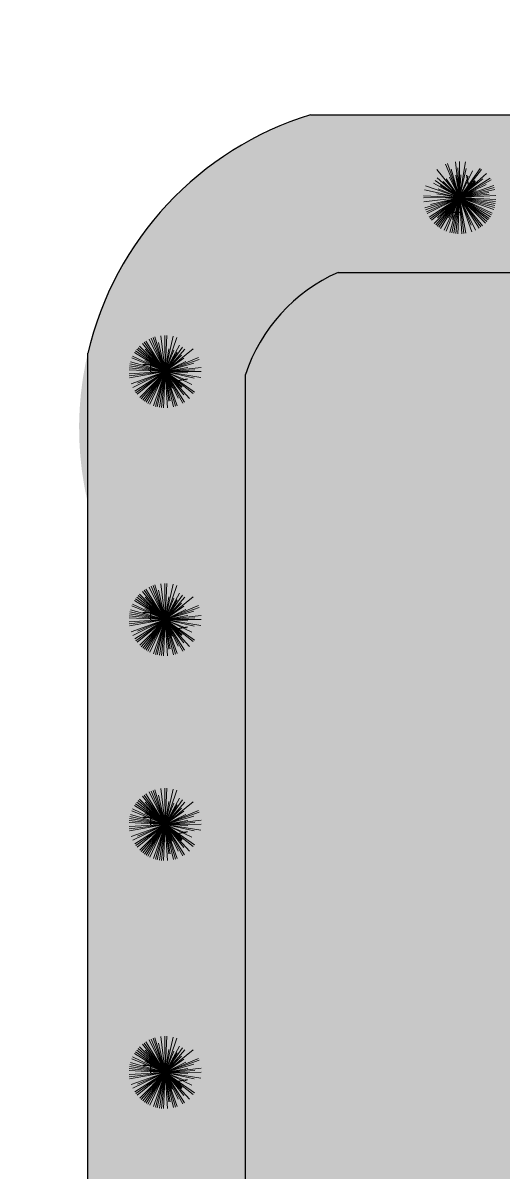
# Model space of a CAD drawing. Header units: millimetres. Extents: x -1544140 to 7445918, y -1294905 to 2019878.
# Drawn here: x 2058506 to 2059651, y 32585 to 35326 of the extents above; entities that cross this region are included whole.
import ezdxf

# ---------------------------------------------------------------- set-up
doc = ezdxf.new("R2010")
doc.units = ezdxf.units.MM
doc.header["$MEASUREMENT"] = 0
doc.layers.add('marc det', color=74, linetype='Continuous', lineweight=18)
picture_1 = doc.add_image_def('image5.png', size_in_pixel=(1482, 826))

msp = doc.modelspace()

# ---------------------------------------------------------------- hatches: boundary and pattern name
at = {"true_color": 0x8dc133, "transparency": 33554687}
h = msp.add_hatch(color=65, dxfattribs=at)
h.dxf.hatch_style = 1
h.paths.add_polyline_path([(2064396.9, 31146.3, -0.388077), (2063989.9, 30688), (2059494.4, 30688, -0.416277), (2058660.7, 31290.8), (2058660.7, 34182.4, -0.394381), (2059191.8, 35107.6), (2063657.3, 35107.6, -0.352206), (2064396.9, 34526.8)])
h.paths.add_polyline_path([(2059458.1, 31063.9, -0.417198), (2059036.6, 31325.5), (2059036.6, 34233.1, -0.386529), (2059257.8, 34731.7), (2063659.8, 34731.7, -0.326949), (2064021, 34476.3), (2064021, 31063.9)], flags=16)
at = {"true_color": 0xb8d93f, "transparency": 33554687}
h = msp.add_hatch(color=63, dxfattribs=at)
h.dxf.hatch_style = 1
h.paths.add_polyline_path([(2064021, 34476.3, 0.326949), (2063659.8, 34731.7), (2059257.8, 34731.7, 0.386529), (2059036.6, 34233.1), (2059036.6, 31325.5, 0.417198), (2059458.1, 31063.9), (2063962.2, 31063.9, 0.351898), (2064021, 31142.5)])

# ---------------------------------------------------------------- linework, layer by layer
at = {"color": 116, "lineweight": -2, "true_color": 0x136734}
for p, q in [((2059569.9, 34936), (2059565, 34963.6)), ((2058871.2, 34473.3), (2058898.8, 34478.1)), ((2058871.2, 33882.1), (2058898.8, 33887)), ((2058871.2, 33393.8), (2058898.8, 33398.6)), ((2058871.2, 32802.6), (2058898.8, 32807.5))]:
    msp.add_line(p, q, dxfattribs=at)
at = {"color": 116, "true_color": 0x136734}
for p, q in [((2059513.2, 34875.1), (2059549.8, 34875.1)), ((2059531.5, 34893.4), (2059531.5, 34856.8)), ((2058810.3, 34529.9), (2058810.3, 34493.3)), ((2058828.6, 34511.6), (2058792.1, 34511.6)), ((2058828.6, 33920.5), (2058792.1, 33920.5)), ((2058810.3, 33938.7), (2058810.3, 33902.2)), ((2058810.3, 33450.4), (2058810.3, 33413.8)), ((2058828.6, 33432.1), (2058792.1, 33432.1)), ((2058810.3, 32859.2), (2058810.3, 32822.7)), ((2058828.6, 32841), (2058792.1, 32841))]:
    msp.add_line(p, q, dxfattribs=at)
for points in [[(2059191.8, 35107.6), (2063674.6, 35107.6)], [(2059257.8, 34731.7), (2063674.6, 34731.7)], [(2058660.7, 31290.8), (2058660.7, 34539.1)], [(2059036.6, 31325.5), (2059036.6, 34488.4)]]:
    msp.add_lwpolyline(points)
for radius, start, end in [(781.4, 107.0974, 166.8092), (405.5, 113.8167, 161.6515)]:
    msp.add_arc((2059421.5, 34360.7), radius, start, end)
at = {"layer": 'marc det', "color": 116, "true_color": 0x136734}
for p, q in [((2059547.8, 34910.1), (2059514.3, 34989.6)), ((2059547.8, 34910.1), (2059518.8, 34991.3)), ((2059547.8, 34910.1), (2059537.6, 34995.7)), ((2059547.8, 34910.1), (2059547.3, 34996.3)), ((2059547.8, 34910.1), (2059561.7, 34995.2)), ((2059547.8, 34910.1), (2059493.7, 34977.2)), ((2059547.8, 34910.1), (2059494.3, 34957.3)), ((2059547.8, 34910.1), (2059523.8, 34959.2)), ((2059547.8, 34910.1), (2059527.7, 34978.3)), ((2059547.8, 34910.1), (2059538.4, 34963.8)), ((2059547.8, 34910.1), (2059543.4, 34980.9)), ((2059547, 34909.2), (2059596.5, 34979.8)), ((2059596.5, 34979.8), (2059547, 34909.2)), ((2059547, 34909.2), (2059600.3, 34976.9)), ((2059547.8, 34910.1), (2059563.2, 34979.3)), ((2059547.8, 34910.1), (2059578.2, 34974.1)), ((2059547.8, 34910.1), (2059611.8, 34967.9)), ((2059547.8, 34910.1), (2059550.5, 34964.5)), ((2059547.8, 34910.1), (2059568.3, 34960.4)), ((2059547.8, 34910.1), (2059620.5, 34956.4)), ((2059547.8, 34910.1), (2059463.6, 34928.8)), ((2059547.8, 34910.1), (2059466.3, 34938.1)), ((2059547.8, 34910.1), (2059485.1, 34944.3)), ((2059547.8, 34910.1), (2059489.3, 34951.1)), ((2059489.3, 34951.1), (2059547.8, 34910.1)), ((2059547.8, 34910.1), (2059496.9, 34930.9)), ((2059547.8, 34910.1), (2059501.1, 34939.1)), ((2059547.8, 34910.1), (2059508.8, 34948.6)), ((2059547.8, 34910.1), (2059515.9, 34954.6)), ((2059547.8, 34910.1), (2059602.9, 34954.6)), ((2059547.8, 34910.1), (2059623, 34952.3)), ((2059547.8, 34910.1), (2059583.7, 34950.8)), ((2059547.8, 34910.1), (2059586, 34948.7)), ((2059547.8, 34910.1), (2059611.4, 34941.2)), ((2059547.8, 34910.1), (2059629, 34939.1)), ((2059547.8, 34910.1), (2059630.5, 34934.5)), ((2059547.8, 34910.1), (2059631.7, 34929.8)), ((2059547.8, 34910.1), (2059461.6, 34909.6)), ((2059547.8, 34910.1), (2059461.7, 34914.4)), ((2059547.8, 34910.1), (2059462.2, 34899.9)), ((2059547.8, 34910.1), (2059465.1, 34885.7)), ((2059547.8, 34910.1), (2059466.6, 34881.1)), ((2059547.8, 34910.1), (2059468.4, 34876.6)), ((2059547.8, 34910.1), (2059470.4, 34872.2)), ((2059547.8, 34910.1), (2059475.1, 34863.8)), ((2059547.8, 34910.1), (2059477.8, 34859.8)), ((2059547.8, 34910.1), (2059478, 34893.7)), ((2059547.8, 34910.1), (2059480.7, 34856)), ((2059547.8, 34910.1), (2059487.2, 34848.8)), ((2059547.8, 34910.1), (2059490.7, 34845.5)), ((2059547.8, 34910.1), (2059493.4, 34919)), ((2059547.8, 34910.1), (2059494.5, 34842.4)), ((2059547.8, 34910.1), (2059494.6, 34862)), ((2059498.3, 34839.5), (2059547.8, 34910.1)), ((2059547.8, 34910.1), (2059498.3, 34839.5)), ((2059547.8, 34910.1), (2059502.4, 34836.8)), ((2059547.8, 34910.1), (2059510.9, 34832.2)), ((2059547.8, 34910.1), (2059515.3, 34830.3)), ((2059547.8, 34910.1), (2059521.4, 34861.6)), ((2059547.8, 34910.1), (2059524.4, 34827.1)), ((2059547.8, 34910.1), (2059529.1, 34825.9)), ((2059547.8, 34910.1), (2059533.9, 34825)), ((2059547.8, 34910.1), (2059538.7, 34824.4)), ((2059547.8, 34910.1), (2059543.5, 34824)), ((2059547.8, 34910.1), (2059587.5, 34926.8)), ((2059547.8, 34910.1), (2059617.6, 34922.4)), ((2059547.8, 34910.1), (2059618.2, 34918.5)), ((2059547.8, 34910.1), (2059633.9, 34915.5)), ((2059547.8, 34910.1), (2059633.9, 34905.8)), ((2059547.8, 34910.1), (2059576.8, 34828.9)), ((2059547.8, 34910.1), (2059558, 34824.5)), ((2059547.8, 34910.1), (2059562.8, 34825.2)), ((2059547.8, 34910.1), (2059553.2, 34824.1)), ((2059547.8, 34910.1), (2059575.5, 34844.3)), ((2059547.8, 34910.1), (2059585.7, 34832.7)), ((2059547.8, 34910.1), (2059594.1, 34837.4)), ((2059547.8, 34910.1), (2059598.1, 34840.1)), ((2059547.8, 34910.1), (2059602, 34843)), ((2059547.8, 34910.1), (2059609.1, 34849.5)), ((2059547.8, 34910.1), (2059612.4, 34853)), ((2059547.8, 34910.1), (2059615.5, 34856.8)), ((2059618.4, 34860.6), (2059547.8, 34910.1)), ((2059547.8, 34910.1), (2059621.1, 34864.7)), ((2059547.8, 34910.1), (2059623.5, 34868.9)), ((2059547.8, 34910.1), (2059625.7, 34873.2)), ((2059547.8, 34910.1), (2059632, 34891.4)), ((2059547.8, 34910.1), (2059632.9, 34896.2)), ((2059547.8, 34910.1), (2059633.5, 34901)), ((2059547.8, 34910.1), (2059629.4, 34882.1)), ((2059547.8, 34910.1), (2059630.8, 34886.7)), ((2058845.3, 34495.3), (2058807.5, 34572.8)), ((2058845.3, 34495.3), (2058811.9, 34574.8)), ((2058845.3, 34495.3), (2058816.4, 34576.5)), ((2058845.3, 34495.3), (2058821, 34578)), ((2058845.3, 34495.3), (2058835.2, 34580.9)), ((2058845.3, 34495.3), (2058844.8, 34581.5)), ((2058845.3, 34495.3), (2058849.6, 34581.4)), ((2058845.3, 34495.3), (2058864, 34579.5)), ((2058845.3, 34495.3), (2058873.3, 34576.9)), ((2058774.7, 34544.8), (2058845.3, 34495.3)), ((2058845.3, 34495.3), (2058774.7, 34544.8)), ((2058845.3, 34495.3), (2058777.6, 34548.7)), ((2058845.3, 34495.3), (2058780.7, 34552.4)), ((2058845.3, 34495.3), (2058784, 34555.9)), ((2058845.3, 34495.3), (2058791.2, 34562.4)), ((2058845.3, 34495.3), (2058795, 34565.3)), ((2058845.3, 34495.3), (2058797.2, 34548.6)), ((2058845.3, 34495.3), (2058799, 34568.1)), ((2058845.3, 34495.3), (2058829, 34565.1)), ((2058845.3, 34495.3), (2058879.5, 34558.1)), ((2058845.3, 34495.3), (2058886.3, 34553.8)), ((2058886.3, 34553.8), (2058845.3, 34495.3)), ((2058845.3, 34495.3), (2058854.2, 34549.7)), ((2058845.3, 34495.3), (2058912.4, 34549.5)), ((2058845.3, 34495.3), (2058892.5, 34548.8)), ((2058845.3, 34495.3), (2058866.1, 34546.3)), ((2058845.3, 34495.3), (2058762.3, 34518.7)), ((2058845.3, 34495.3), (2058765.5, 34527.8)), ((2058845.3, 34495.3), (2058767.4, 34532.3)), ((2058845.3, 34495.3), (2058772.1, 34540.8)), ((2058845.3, 34495.3), (2058796.8, 34521.8)), ((2058845.3, 34495.3), (2058874.3, 34542)), ((2058845.3, 34495.3), (2058883.9, 34534.3)), ((2058845.3, 34495.3), (2058924.8, 34528.8)), ((2058845.3, 34495.3), (2058889.8, 34527.3)), ((2058845.3, 34495.3), (2058926.5, 34524.3)), ((2058845.3, 34495.3), (2058894.4, 34519.3)), ((2058845.3, 34495.3), (2058759.2, 34499.7)), ((2058845.3, 34495.3), (2058759.3, 34490)), ((2058845.3, 34495.3), (2058759.6, 34504.5)), ((2058845.3, 34495.3), (2058759.7, 34485.2)), ((2058845.3, 34495.3), (2058760.2, 34509.3)), ((2058845.3, 34495.3), (2058760.4, 34480.4)), ((2058845.3, 34495.3), (2058761.2, 34514)), ((2058845.3, 34495.3), (2058764.1, 34466.4)), ((2058845.3, 34495.3), (2058767.9, 34457.5)), ((2058845.3, 34495.3), (2058772.6, 34449)), ((2058845.3, 34495.3), (2058775.3, 34445)), ((2058845.3, 34495.3), (2058778.2, 34441.2)), ((2058845.3, 34495.3), (2058779.5, 34467.6)), ((2058845.3, 34495.3), (2058784.7, 34434)), ((2058845.3, 34495.3), (2058788.3, 34430.7)), ((2058845.3, 34495.3), (2058792, 34427.6)), ((2058795.9, 34424.7), (2058845.3, 34495.3)), ((2058845.3, 34495.3), (2058799.9, 34422.1)), ((2058845.3, 34495.3), (2058804.1, 34419.6)), ((2058845.3, 34495.3), (2058808.4, 34417.4)), ((2058845.3, 34495.3), (2058817.3, 34413.8)), ((2058845.3, 34495.3), (2058822, 34412.3)), ((2058845.3, 34495.3), (2058826.6, 34411.2)), ((2058845.3, 34495.3), (2058831.4, 34410.3)), ((2058845.3, 34495.3), (2058836.2, 34409.6)), ((2058845.3, 34495.3), (2058841, 34409.2)), ((2058844.4, 34496.2), (2058915, 34446.7)), ((2058844.4, 34496.2), (2058912.1, 34442.8)), ((2058915, 34446.7), (2058844.4, 34496.2)), ((2058845.3, 34495.3), (2058913.5, 34515.4)), ((2058845.3, 34495.3), (2058930.9, 34505.5)), ((2058845.3, 34495.3), (2058899, 34504.8)), ((2058845.3, 34495.3), (2058916.1, 34499.7)), ((2058845.3, 34495.3), (2058931.5, 34495.8)), ((2058845.3, 34495.3), (2058853.7, 34425)), ((2058845.3, 34495.3), (2058850.7, 34409.3)), ((2058845.3, 34495.3), (2058857.6, 34425.6)), ((2058845.3, 34495.3), (2058874.3, 34414.1)), ((2058845.3, 34495.3), (2058869.7, 34412.6)), ((2058845.3, 34495.3), (2058865, 34411.4)), ((2058845.3, 34495.3), (2058887.5, 34420.1)), ((2058845.3, 34495.3), (2058876.4, 34431.7)), ((2058845.3, 34495.3), (2058891.6, 34422.6)), ((2058845.3, 34495.3), (2058899.7, 34492.6)), ((2058845.3, 34495.3), (2058930.4, 34481.4)), ((2058845.3, 34495.3), (2058914.5, 34480)), ((2058845.3, 34495.3), (2058895.6, 34474.8)), ((2058845.3, 34495.3), (2058862.1, 34455.6)), ((2058845.3, 34495.3), (2058883.9, 34457.2)), ((2058845.3, 34495.3), (2058886, 34459.4)), ((2058845.3, 34495.3), (2058909.3, 34465)), ((2058845.3, 34495.3), (2058889.8, 34440.3)), ((2058845.3, 34495.3), (2058903.2, 34431.4)), ((2058845.3, 33904.2), (2058791.2, 33971.3)), ((2058845.3, 33904.2), (2058795, 33974.2)), ((2058845.3, 33904.2), (2058799, 33976.9)), ((2058845.3, 33904.2), (2058807.5, 33981.6)), ((2058845.3, 33904.2), (2058811.9, 33983.6)), ((2058845.3, 33904.2), (2058816.4, 33985.4)), ((2058845.3, 33904.2), (2058821, 33986.9)), ((2058845.3, 33904.2), (2058829, 33974)), ((2058845.3, 33904.2), (2058835.2, 33989.8)), ((2058845.3, 33904.2), (2058844.8, 33990.4)), ((2058845.3, 33904.2), (2058849.6, 33990.3)), ((2058845.3, 33904.2), (2058864, 33988.3)), ((2058845.3, 33904.2), (2058873.3, 33985.7)), ((2058845.3, 33904.2), (2058767.4, 33941.1)), ((2058845.3, 33904.2), (2058772.1, 33949.6)), ((2058774.7, 33953.6), (2058845.3, 33904.2)), ((2058845.3, 33904.2), (2058774.7, 33953.6)), ((2058845.3, 33904.2), (2058777.6, 33957.5)), ((2058845.3, 33904.2), (2058780.7, 33961.2)), ((2058845.3, 33904.2), (2058784, 33964.8)), ((2058845.3, 33904.2), (2058797.2, 33957.4)), ((2058845.3, 33904.2), (2058879.5, 33966.9)), ((2058845.3, 33904.2), (2058886.3, 33962.6)), ((2058886.3, 33962.6), (2058845.3, 33904.2)), ((2058845.3, 33904.2), (2058854.2, 33958.5)), ((2058845.3, 33904.2), (2058912.4, 33958.3)), ((2058845.3, 33904.2), (2058892.5, 33957.6)), ((2058845.3, 33904.2), (2058866.1, 33955.1)), ((2058845.3, 33904.2), (2058874.3, 33950.9)), ((2058845.3, 33904.2), (2058883.9, 33943.2)), ((2058845.3, 33904.2), (2058759.6, 33913.3)), ((2058845.3, 33904.2), (2058760.2, 33918.1)), ((2058845.3, 33904.2), (2058761.2, 33922.9)), ((2058845.3, 33904.2), (2058762.3, 33927.5)), ((2058845.3, 33904.2), (2058765.5, 33936.7)), ((2058845.3, 33904.2), (2058796.8, 33930.6)), ((2058845.3, 33904.2), (2058924.8, 33937.6)), ((2058845.3, 33904.2), (2058889.8, 33936.1)), ((2058845.3, 33904.2), (2058926.5, 33933.1)), ((2058845.3, 33904.2), (2058894.4, 33928.2)), ((2058845.3, 33904.2), (2058913.5, 33924.2)), ((2058845.3, 33904.2), (2058930.9, 33914.3)), ((2058845.3, 33904.2), (2058899, 33913.6)), ((2058845.3, 33904.2), (2058759.2, 33908.5)), ((2058845.3, 33904.2), (2058759.3, 33898.8)), ((2058845.3, 33904.2), (2058759.7, 33894)), ((2058845.3, 33904.2), (2058760.4, 33889.2)), ((2058845.3, 33904.2), (2058764.1, 33875.2)), ((2058845.3, 33904.2), (2058767.9, 33866.3)), ((2058845.3, 33904.2), (2058772.6, 33857.9)), ((2058845.3, 33904.2), (2058775.3, 33853.9)), ((2058845.3, 33904.2), (2058778.2, 33850)), ((2058845.3, 33904.2), (2058779.5, 33876.4)), ((2058845.3, 33904.2), (2058784.7, 33842.8)), ((2058845.3, 33904.2), (2058788.3, 33839.5)), ((2058845.3, 33904.2), (2058792, 33836.4)), ((2058795.9, 33833.6), (2058845.3, 33904.2)), ((2058845.3, 33904.2), (2058799.9, 33830.9)), ((2058845.3, 33904.2), (2058804.1, 33828.5)), ((2058845.3, 33904.2), (2058808.4, 33826.3)), ((2058845.3, 33904.2), (2058817.3, 33822.6)), ((2058845.3, 33904.2), (2058822, 33821.2)), ((2058845.3, 33904.2), (2058826.6, 33820)), ((2058845.3, 33904.2), (2058831.4, 33819.1)), ((2058845.3, 33904.2), (2058836.2, 33818.4)), ((2058845.3, 33904.2), (2058841, 33818.1)), ((2058844.4, 33905), (2058915, 33855.5)), ((2058844.4, 33905), (2058912.1, 33851.6)), ((2058915, 33855.5), (2058844.4, 33905)), ((2058845.3, 33904.2), (2058916.1, 33908.6)), ((2058845.3, 33904.2), (2058931.5, 33904.7)), ((2058845.3, 33904.2), (2058853.7, 33833.8)), ((2058845.3, 33904.2), (2058850.7, 33818.1)), ((2058845.3, 33904.2), (2058857.6, 33834.4)), ((2058845.3, 33904.2), (2058874.3, 33823)), ((2058845.3, 33904.2), (2058869.7, 33821.5)), ((2058845.3, 33904.2), (2058865, 33820.2)), ((2058845.3, 33904.2), (2058887.5, 33829)), ((2058845.3, 33904.2), (2058876.4, 33840.6)), ((2058845.3, 33904.2), (2058891.6, 33831.4)), ((2058845.3, 33904.2), (2058899.7, 33901.4)), ((2058845.3, 33904.2), (2058930.4, 33890.2)), ((2058845.3, 33904.2), (2058914.5, 33888.8)), ((2058845.3, 33904.2), (2058895.6, 33883.7)), ((2058845.3, 33904.2), (2058862.1, 33864.4)), ((2058845.3, 33904.2), (2058883.9, 33866)), ((2058845.3, 33904.2), (2058886, 33868.2)), ((2058845.3, 33904.2), (2058909.3, 33873.8)), ((2058845.3, 33904.2), (2058889.8, 33849.1)), ((2058845.3, 33904.2), (2058903.2, 33840.2)), ((2058845.3, 33415.8), (2058844.8, 33502)), ((2058845.3, 33415.8), (2058849.6, 33501.9)), ((2058845.3, 33415.8), (2058784, 33476.4)), ((2058845.3, 33415.8), (2058791.2, 33482.9)), ((2058845.3, 33415.8), (2058795, 33485.8)), ((2058845.3, 33415.8), (2058799, 33488.6)), ((2058845.3, 33415.8), (2058807.5, 33493.3)), ((2058845.3, 33415.8), (2058811.9, 33495.3)), ((2058845.3, 33415.8), (2058816.4, 33497)), ((2058845.3, 33415.8), (2058821, 33498.5)), ((2058845.3, 33415.8), (2058829, 33485.6)), ((2058845.3, 33415.8), (2058835.2, 33501.4)), ((2058845.3, 33415.8), (2058864, 33500)), ((2058845.3, 33415.8), (2058873.3, 33497.4)), ((2058845.3, 33415.8), (2058879.5, 33478.6)), ((2058845.3, 33415.8), (2058765.5, 33448.3)), ((2058845.3, 33415.8), (2058767.4, 33452.8)), ((2058845.3, 33415.8), (2058772.1, 33461.3)), ((2058774.7, 33465.3), (2058845.3, 33415.8)), ((2058845.3, 33415.8), (2058774.7, 33465.3)), ((2058845.3, 33415.8), (2058777.6, 33469.2)), ((2058845.3, 33415.8), (2058780.7, 33472.9)), ((2058845.3, 33415.8), (2058797.2, 33469.1)), ((2058845.3, 33415.8), (2058886.3, 33474.3)), ((2058886.3, 33474.3), (2058845.3, 33415.8)), ((2058845.3, 33415.8), (2058854.2, 33470.2)), ((2058845.3, 33415.8), (2058912.4, 33470)), ((2058845.3, 33415.8), (2058892.5, 33469.3)), ((2058845.3, 33415.8), (2058866.1, 33466.8)), ((2058845.3, 33415.8), (2058874.3, 33462.5)), ((2058845.3, 33415.8), (2058883.9, 33454.8)), ((2058845.3, 33415.8), (2058924.8, 33449.3)), ((2058845.3, 33415.8), (2058889.8, 33447.8)), ((2058845.3, 33415.8), (2058759.2, 33420.1)), ((2058845.3, 33415.8), (2058759.6, 33425)), ((2058845.3, 33415.8), (2058760.2, 33429.8)), ((2058845.3, 33415.8), (2058761.2, 33434.5)), ((2058845.3, 33415.8), (2058762.3, 33439.2)), ((2058845.3, 33415.8), (2058796.8, 33442.3)), ((2058845.3, 33415.8), (2058926.5, 33444.8)), ((2058845.3, 33415.8), (2058894.4, 33439.8)), ((2058845.3, 33415.8), (2058913.5, 33435.9)), ((2058845.3, 33415.8), (2058930.9, 33426)), ((2058845.3, 33415.8), (2058899, 33425.3)), ((2058845.3, 33415.8), (2058916.1, 33420.2)), ((2058845.3, 33415.8), (2058759.3, 33410.5)), ((2058845.3, 33415.8), (2058759.7, 33405.7)), ((2058845.3, 33415.8), (2058760.4, 33400.9)), ((2058845.3, 33415.8), (2058764.1, 33386.9)), ((2058845.3, 33415.8), (2058767.9, 33378)), ((2058845.3, 33415.8), (2058772.6, 33369.5)), ((2058845.3, 33415.8), (2058775.3, 33365.5)), ((2058845.3, 33415.8), (2058778.2, 33361.7)), ((2058845.3, 33415.8), (2058779.5, 33388.1)), ((2058845.3, 33415.8), (2058784.7, 33354.5)), ((2058845.3, 33415.8), (2058788.3, 33351.2)), ((2058845.3, 33415.8), (2058792, 33348.1)), ((2058795.9, 33345.2), (2058845.3, 33415.8)), ((2058845.3, 33415.8), (2058799.9, 33342.6)), ((2058845.3, 33415.8), (2058804.1, 33340.1)), ((2058845.3, 33415.8), (2058808.4, 33337.9)), ((2058845.3, 33415.8), (2058817.3, 33334.3)), ((2058845.3, 33415.8), (2058822, 33332.8)), ((2058845.3, 33415.8), (2058826.6, 33331.7)), ((2058845.3, 33415.8), (2058831.4, 33330.7)), ((2058845.3, 33415.8), (2058836.2, 33330.1)), ((2058845.3, 33415.8), (2058841, 33329.7)), ((2058844.4, 33416.6), (2058915, 33367.2)), ((2058844.4, 33416.6), (2058912.1, 33363.3)), ((2058915, 33367.2), (2058844.4, 33416.6)), ((2058845.3, 33415.8), (2058931.5, 33416.3)), ((2058845.3, 33415.8), (2058853.7, 33345.5)), ((2058845.3, 33415.8), (2058850.7, 33329.8)), ((2058845.3, 33415.8), (2058857.6, 33346.1)), ((2058845.3, 33415.8), (2058874.3, 33334.6)), ((2058845.3, 33415.8), (2058869.7, 33333.1)), ((2058845.3, 33415.8), (2058865, 33331.9)), ((2058845.3, 33415.8), (2058887.5, 33340.6)), ((2058845.3, 33415.8), (2058876.4, 33352.2)), ((2058845.3, 33415.8), (2058891.6, 33343.1)), ((2058845.3, 33415.8), (2058899.7, 33413.1)), ((2058845.3, 33415.8), (2058930.4, 33401.9)), ((2058845.3, 33415.8), (2058914.5, 33400.5)), ((2058845.3, 33415.8), (2058895.6, 33395.3)), ((2058845.3, 33415.8), (2058862.1, 33376.1)), ((2058845.3, 33415.8), (2058883.9, 33377.7)), ((2058845.3, 33415.8), (2058886, 33379.9)), ((2058845.3, 33415.8), (2058909.3, 33385.5)), ((2058845.3, 33415.8), (2058889.8, 33360.8)), ((2058845.3, 33415.8), (2058903.2, 33351.9)), ((2058845.3, 32824.7), (2058807.5, 32902.1)), ((2058845.3, 32824.7), (2058811.9, 32904.1)), ((2058845.3, 32824.7), (2058816.4, 32905.9)), ((2058845.3, 32824.7), (2058821, 32907.4)), ((2058845.3, 32824.7), (2058835.2, 32910.3)), ((2058845.3, 32824.7), (2058844.8, 32910.9)), ((2058845.3, 32824.7), (2058849.6, 32910.8)), ((2058845.3, 32824.7), (2058864, 32908.8)), ((2058845.3, 32824.7), (2058873.3, 32906.2)), ((2058774.7, 32874.1), (2058845.3, 32824.7)), ((2058845.3, 32824.7), (2058774.7, 32874.1)), ((2058845.3, 32824.7), (2058777.6, 32878)), ((2058845.3, 32824.7), (2058780.7, 32881.7)), ((2058845.3, 32824.7), (2058784, 32885.3)), ((2058845.3, 32824.7), (2058791.2, 32891.8)), ((2058845.3, 32824.7), (2058795, 32894.7)), ((2058845.3, 32824.7), (2058797.2, 32877.9)), ((2058845.3, 32824.7), (2058799, 32897.4)), ((2058845.3, 32824.7), (2058829, 32894.5)), ((2058845.3, 32824.7), (2058879.5, 32887.4)), ((2058845.3, 32824.7), (2058886.3, 32883.1)), ((2058886.3, 32883.1), (2058845.3, 32824.7)), ((2058845.3, 32824.7), (2058854.2, 32879)), ((2058845.3, 32824.7), (2058912.4, 32878.8)), ((2058845.3, 32824.7), (2058892.5, 32878.1)), ((2058845.3, 32824.7), (2058866.1, 32875.6)), ((2058845.3, 32824.7), (2058874.3, 32871.3)), ((2058845.3, 32824.7), (2058762.3, 32848)), ((2058845.3, 32824.7), (2058765.5, 32857.2)), ((2058845.3, 32824.7), (2058767.4, 32861.6)), ((2058845.3, 32824.7), (2058772.1, 32870.1)), ((2058845.3, 32824.7), (2058796.8, 32851.1)), ((2058845.3, 32824.7), (2058883.9, 32863.7)), ((2058845.3, 32824.7), (2058924.8, 32858.1)), ((2058845.3, 32824.7), (2058889.8, 32856.6)), ((2058845.3, 32824.7), (2058926.5, 32853.6)), ((2058845.3, 32824.7), (2058894.4, 32848.7)), ((2058845.3, 32824.7), (2058913.5, 32844.7)), ((2058845.3, 32824.7), (2058759.2, 32829)), ((2058845.3, 32824.7), (2058759.3, 32819.3)), ((2058845.3, 32824.7), (2058759.6, 32833.8)), ((2058845.3, 32824.7), (2058759.7, 32814.5)), ((2058845.3, 32824.7), (2058760.2, 32838.6)), ((2058845.3, 32824.7), (2058760.4, 32809.7)), ((2058845.3, 32824.7), (2058761.2, 32843.4)), ((2058845.3, 32824.7), (2058764.1, 32795.7)), ((2058845.3, 32824.7), (2058767.9, 32786.8)), ((2058845.3, 32824.7), (2058772.6, 32778.4)), ((2058845.3, 32824.7), (2058775.3, 32774.4)), ((2058845.3, 32824.7), (2058778.2, 32770.5)), ((2058845.3, 32824.7), (2058779.5, 32796.9)), ((2058845.3, 32824.7), (2058784.7, 32763.3)), ((2058845.3, 32824.7), (2058788.3, 32760)), ((2058845.3, 32824.7), (2058792, 32756.9)), ((2058795.9, 32754.1), (2058845.3, 32824.7)), ((2058845.3, 32824.7), (2058799.9, 32751.4)), ((2058845.3, 32824.7), (2058804.1, 32749)), ((2058845.3, 32824.7), (2058808.4, 32746.8)), ((2058845.3, 32824.7), (2058817.3, 32743.1)), ((2058845.3, 32824.7), (2058822, 32741.7)), ((2058845.3, 32824.7), (2058826.6, 32740.5)), ((2058845.3, 32824.7), (2058831.4, 32739.6)), ((2058845.3, 32824.7), (2058836.2, 32738.9)), ((2058845.3, 32824.7), (2058841, 32738.6)), ((2058844.4, 32825.5), (2058915, 32776)), ((2058844.4, 32825.5), (2058912.1, 32772.1)), ((2058915, 32776), (2058844.4, 32825.5)), ((2058845.3, 32824.7), (2058930.9, 32834.8)), ((2058845.3, 32824.7), (2058899, 32834.1)), ((2058845.3, 32824.7), (2058916.1, 32829.1)), ((2058845.3, 32824.7), (2058931.5, 32825.2)), ((2058845.3, 32824.7), (2058853.7, 32754.3)), ((2058845.3, 32824.7), (2058850.7, 32738.6)), ((2058845.3, 32824.7), (2058857.6, 32754.9)), ((2058845.3, 32824.7), (2058874.3, 32743.5)), ((2058845.3, 32824.7), (2058869.7, 32742)), ((2058845.3, 32824.7), (2058865, 32740.7)), ((2058845.3, 32824.7), (2058887.5, 32749.5)), ((2058845.3, 32824.7), (2058876.4, 32761.1)), ((2058845.3, 32824.7), (2058891.6, 32751.9)), ((2058845.3, 32824.7), (2058899.7, 32821.9)), ((2058845.3, 32824.7), (2058930.4, 32810.7)), ((2058845.3, 32824.7), (2058914.5, 32809.3)), ((2058845.3, 32824.7), (2058895.6, 32804.2)), ((2058845.3, 32824.7), (2058862.1, 32784.9)), ((2058845.3, 32824.7), (2058883.9, 32786.5)), ((2058845.3, 32824.7), (2058886, 32788.7)), ((2058845.3, 32824.7), (2058909.3, 32794.3)), ((2058845.3, 32824.7), (2058889.8, 32769.6)), ((2058845.3, 32824.7), (2058903.2, 32760.7))]:
    msp.add_line(p, q, dxfattribs=at)

# ---------------------------------------------------------------- pictures from other files: only their frames are drawn
image = msp.add_image(picture_1, insert=(2023694, -11872.3), size_in_units=(114264.1, 63685.7))
image.dxf.flags = 7

doc.saveas('drawing.dxf')
